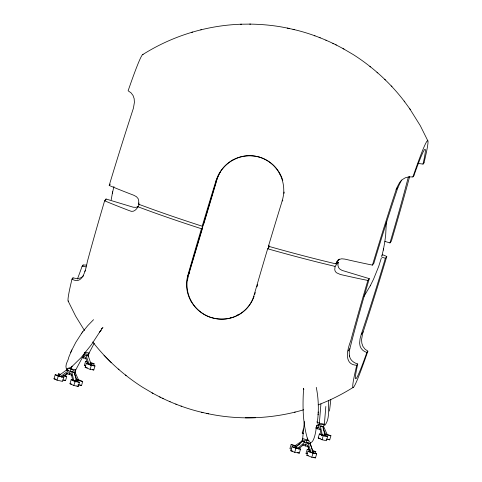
<?xml version="1.0" encoding="UTF-8"?>
<svg xmlns="http://www.w3.org/2000/svg" width="482" height="482" viewBox="0 0 482 482"><rect width="100%" height="100%" fill="white"/><g stroke="black" fill="none" stroke-linecap="round" stroke-linejoin="round"><path stroke-width="0.72" d="M386.389 221.292L385.684 234.933L384.817 241.759M317.355 422.214C318.933 410.646 318.62 398.801 316.27 387.353M318.102 414.821L318.156 413.845M318.21 412.737L318.253 411.971M330.827 399.65L329.489 411.08M303.588 388.655C302.563 405.121 302.582 422.087 307.281 438.036C312.33 451.152 316.24 431.504 316.192 427.227M325.826 406.477L324.374 424.287L319.235 424.72L320.928 403.934M304.389 421.497L302.515 440.138L308.492 440.572M307.161 440.343L307.383 438.102M316.807 425.817L316.523 427.57L316.885 425.371M112.33 193.499L112.686 191.836M383.28 250.086L383.63 248.423M111.179 199.897L112.366 193.294M383.594 248.628L384.781 242.024M381.714 256.641L382.021 255.418M112.601 192.185L113.945 186.504M381.979 255.587L383.359 249.736M83.163 276.144L81.211 277.626L78.873 278.415L76.09 278.488L72.975 277.837L71.975 279.108L70.493 285.489A128.833 5.145 -73.2 0 0 68.643 301.093M367.88 351.149L366.874 352.42A119.807 4.784 -73.2 0 1 357.746 363.994L356.74 365.266L355.258 371.646A128.833 5.145 -73.2 0 0 365.049 359.241L367.88 351.149L364.976 349.101L362.946 346.45L361.819 343.196L361.59 339.521L362.584 333.725L366.892 320.373A140.792 5.621 -73.2 0 0 386.799 256.472A196.716 19.883 16.6 0 0 382.497 254.689M412.887 176.936L413.893 175.665A119.807 4.784 -73.2 0 1 423.021 164.091L424.021 162.82L425.504 156.439A128.833 5.145 -73.2 0 0 415.719 168.845L412.887 176.936L408.826 176.882L405.368 177.762L402.217 179.672L399.644 182.455L396.758 187.878L392.354 201.199A140.792 5.621 -73.2 0 0 372.447 265.106A196.716 19.883 16.6 0 1 344.859 259.111L341.678 258.792L339.081 259.461L337.141 261.142L335.84 263.877L320.397 260.111A196.879 19.895 16.6 0 1 268.426 246.248A193.818 7.736 -73.2 0 1 282.169 201L282.844 200.144M336.888 261.895L338.304 262.322L337.9 265.245L338.599 267.667L339.9 269.137L341.889 270.294A11.767 11.598 30.1 0 0 342.455 270.516L369.29 278.656A119.807 4.784 -73.2 0 0 349.86 348.709L349.239 352.487L349.408 355.824M369.29 278.656L367.874 280.452A140.792 5.621 -73.2 0 0 350.709 340.888C347.582 348.89 343.16 364.693 356.74 365.266M71.975 279.108C83.229 285.814 85.977 267.884 87.459 261.244A140.792 5.621 -73.2 0 1 104.624 200.807L106.04 199.012L132.887 207.115A11.767 11.592 30.1 0 0 133.484 207.242L136.032 207.35L138.111 206.615M409.658 176.514L408.537 180.69A140.792 5.621 -73.2 0 1 391.372 241.127L389.956 242.922L385.064 241.44M381.358 257.948L378.707 266.401L373.532 279.229L370.351 285.633L363.777 296.743M203.621 224.407L202.199 226.209A196.879 19.895 16.6 0 1 152.625 209.357L138.346 204.127L138.774 201.133L138.147 198.674L136.46 196.704L133.791 195.258A196.716 19.883 16.6 0 1 109.197 185.462A140.792 5.621 -73.2 0 1 129.104 121.554L133.412 108.209L134.406 102.407L134.177 98.738L133.05 95.484L131.02 92.833L128.116 90.779L130.947 82.693A128.833 5.145 -73.2 0 1 143.058 54.683M338.304 262.322L335.086 266.407L334.749 269.812L335.315 271.426L336.4 272.71L340.28 274.457A196.716 19.883 16.6 0 0 367.874 280.452M61.395 376.243L63.829 377.346L62.618 381.401L57.027 380.178L53.984 378.798L55.195 374.743L60.087 375.815M57.852 375.882L58.461 373.857L60.666 374.339M57.027 380.178L58.238 376.123L55.195 374.743M66.721 370.152L67.149 368.724M62.576 379.985L65.522 380.629L66.727 376.575L64.799 375.701M71.999 375.141L69.221 374.532L70.92 368.82L68.727 367.899M69.968 383.738L71.179 379.683L75.59 380.647L79.446 382.401L78.241 386.456L73.824 385.486L69.968 383.738L71.444 384.058M74.505 374.171L75.782 369.881L70.92 368.82M73.824 385.486L75.035 381.437L71.179 379.683M82.169 357.511L83.41 357.999L85.115 352.288L89.116 352.987L88.049 356.56M76.716 381.642L77.12 380.292L75.903 379.738M85.675 366.025L84.356 365.501L85.567 361.446L86.88 361.681M90.616 364.223L94.99 365.952L93.779 370.007L90.152 369.375L85.151 367.392L86.362 363.338L89.266 363.85M78.006 384.805L81.506 385.57L82.711 381.515L79.669 380.135L76.873 379.521M90.152 369.375L91.357 365.32L94.99 365.952M93.508 365.844L94.111 363.82L90.164 362.253M188.781 274.192L202.657 227.655M203.838 223.684L216.743 180.401M254.629 294.707L255.273 292.544M256.99 286.772L257.641 284.609M268.39 248.537L269.04 246.374M296.002 445.699L291.122 444.567L289.917 448.622L291.164 449.116M296.605 447.513L300.545 449.073L299.34 453.128L294.737 452.321L290.797 450.76L292.002 446.706L295.948 447.398M294.737 452.321L295.948 448.266L300.545 449.073M303.413 433.613L302.196 433.059L303.401 429.01M299.147 449.212L299.551 447.862M301.605 442.096L302.666 438.524L309.01 440.596M302.823 444.976L305.305 445.958L307.01 440.247M307.347 453.911L306.034 453.393L307.245 449.338L309.215 449.688M309.944 444.518L310.583 442.374M312.294 452.116L316.668 453.845L315.457 457.9L311.824 457.261L306.829 455.285L308.04 451.23L310.215 451.61M320.422 429.474L317.644 428.866L319.349 423.154L316.668 421.937M311.824 457.261L313.035 453.207L316.668 453.845M323.802 434.915L327.652 436.668L326.447 440.723L322.03 439.753L318.18 438.005L319.385 433.951L323.067 434.752M315.18 453.737L315.788 451.706L311.842 450.146M323.145 427.787L324.211 424.214L319.349 423.154M322.03 439.753L323.241 435.698L319.385 433.951M324.922 435.909L325.326 434.559L324.109 434.005M326.218 439.072L329.712 439.837L330.917 435.782L326.477 434.095M335.84 263.877L339.292 259.093M139.431 204.326C137.328 208.14 134.496 213.412 129.218 210.604A196.716 19.883 16.6 0 1 104.624 200.807M386.799 256.472L385.383 258.262A119.807 4.784 -73.2 0 1 361.277 334.243L360.054 338.78L359.656 342.841A27.721 20.003 -4.3 0 0 359.705 343.883C359.855 347.962 362.946 351.48 366.874 352.42M372.447 265.106L373.863 263.311A119.807 4.784 -73.2 0 1 397.969 187.335L401.518 180.075M86.567 265.106L83.109 264.998L82.741 266.058M68.595 357.698L71.161 351.498M68.667 358.234C67.522 361.434 65.106 365.007 66.239 368.495L68.101 368.851L71.722 366.772L81.078 357.632L91.592 344.443L102.461 327.802M71.523 350.703L75.77 342.389L81.789 333.068M70.764 352.372L71.884 349.902M370.489 285.368L370.236 285.838M85.067 352.354L84.374 353.668L88.375 354.366L94.261 343.22M72.155 366.169L70.734 368.814L75.005 371.309L85.284 352.131M82.615 331.959L87.796 325.609L93.55 319.68M81.741 333.14L82.796 331.712M109.197 185.462L110.264 184.118M77.415 279.054A119.807 4.784 -73.2 0 0 82.103 266.269L83.109 264.998M84.748 271.426L85.682 270.245M138.346 204.127L139.262 202.958M189.336 273.493L187.817 275.415A193.812 7.736 -73.2 0 1 201.446 228.739L202.512 227.39M268.426 246.248L269.137 245.344M237.837 315.27A36.596 34.065 23.5 0 0 253.996 295.436A193.818 7.736 -73.2 0 1 267.673 248.778L269.095 246.971M396.102 189.697L397.969 187.335M347.998 351.071L349.86 348.709M361.277 334.243L363.145 331.875M99.292 332.285L101.328 330.092M304.967 441.867L302.202 441.379L295.213 447.664L297.569 448.597L304.558 442.313L305.937 442.554M295.719 448.603L296.798 447.639M298.611 449.055L303.991 444.217L305.371 444.464M64.757 376.129L67.576 373.725M67.914 370.29L66.57 369.995L58.533 375.839L60.346 376.665L68.384 370.821L69.727 371.116M61.503 377.316L67.817 372.725L69.161 373.02M294.653 446.001L302.057 440.952L304.726 442.012M295.936 446.645L300.256 443.699M101.268 328.736L102.997 327.658M142.684 54.617C172.182 35.987 206.664 25.305 241.548 24.208M353.312 387.311C342.196 394.258 330.453 400.235 318.174 404.85M233.029 160.012L233.951 159.53M206.314 413.327C238.367 420.437 272.216 419.051 303.684 409.784M200.759 29.86L201.675 29.619M191.607 32.336L192.595 32.071M294.321 412.315L295.231 412.074M418.081 163.41L423.021 164.091M86.067 266.835L82.103 266.269M249.7 24.112C263.124 24.263 276.578 25.636 289.682 28.607M245.404 417.834L255.484 417.707M240.512 24.227L250.592 24.1M86.658 355.047L88.043 355.288L91.339 364.946L89.17 364.567L86.019 355.336L84.681 354.806M86.019 355.336L88.188 355.716L86.85 355.186M83.41 357.999L86.079 358.469M90.17 363.127L94.111 363.82M84.356 365.501L85.675 365.736M85.151 367.392L87.332 367.778M307.323 442.801L308.703 443.042M308.064 443.332L310.233 443.711L313.384 452.941L311.215 452.562L308.064 443.332L306.733 442.801M305.305 445.958L307.974 446.428M312.499 451.134L315.788 451.706M290.797 450.76L292.767 451.104M306.034 453.393L307.347 453.622M306.829 455.285L308.281 455.538M316.951 425.202L318.301 425.498M320.313 425.937L321.657 426.233M320.409 426.293L323.042 426.865L324.988 435.855L322.356 435.276L320.409 426.293L319.084 425.69M71.836 371.905L74.469 372.484L76.421 381.473L73.782 380.894L71.836 371.905L70.517 371.303M316.385 427.106L317.728 427.401M63.052 375.767L66.727 376.575M325.326 434.559L330.917 435.782M58.238 376.123L63.829 377.346M77.12 380.292L82.711 381.515M323.241 435.698L327.652 436.668M75.035 381.437L79.446 382.401M302.196 433.059L303.594 433.366M53.984 378.798L56.081 379.256M318.18 438.005L320.385 438.487M293.032 29.354C308.046 32.764 322.597 38.174 336.364 45.049M202.964 412.574C187.95 409.164 173.4 403.759 159.632 396.879M287.399 28.089L294.556 29.697M201.44 412.231L208.598 413.839M335.086 266.407L319.638 262.642A196.879 19.895 16.6 0 1 267.673 248.778M413.309 175.496L413.893 175.665M382.118 257.274L385.383 258.262M338.129 259.515L339.063 259.792M357.746 363.994C354.119 362.988 350.553 360.506 349.607 356.692M137.593 206.657L151.872 211.887A196.879 19.895 16.6 0 0 201.446 228.739M314.246 35.602L314.975 35.879M319.162 37.445L320.253 37.855M175.743 404.079L176.834 404.488M181.021 406.055L181.75 406.332M307.564 442.657L310.233 443.711M302.202 441.379L304.558 442.313M84.115 356.71L85.453 357.24L87.875 364.338M306.16 444.711L307.498 445.235L309.92 452.333M85.567 361.446L87.537 362.229M307.245 449.338L309.872 450.381M86.362 363.338L91.357 365.32M291.122 444.567L296.123 446.549M308.04 451.23L313.035 453.207M292.002 446.706L295.948 448.266M92.532 369.513L93.779 370.007M313.583 457.159L315.457 457.9M297.364 452.351L299.34 453.128M317.222 423.805L319.235 424.72M321.054 425.968L323.042 426.865M318.518 427.594L319.837 428.197L321.488 435.8M315.638 427.95L317.644 428.866M325.639 434.282L327.459 435.107L323.675 426.672M328.495 439.283L329.712 439.837M71.824 371.279L74.469 372.484M67.203 369.802L68.528 370.405M66.57 369.995L68.384 370.821M69.944 373.213L71.27 373.815L72.77 380.726M66.54 373.315L69.221 374.532M77.674 380.171L78.885 380.72L75.108 372.291M58.461 373.857L60.389 374.731M79.675 384.738L81.506 385.57M64.233 380.045L65.522 380.629M76.951 385.871L78.241 386.456M325.85 40.145L326.609 40.494M332.803 43.314L333.803 43.778M162.193 398.156L163.193 398.614M169.387 401.44L170.146 401.783M423.443 162.53L424.021 162.82M343.021 48.568L353.324 54.623C373.062 67.185 390.589 83.223 404.735 101.871M92.731 341.961C106.594 359.813 123.615 375.171 142.672 387.305L152.975 393.366M335.593 44.645L343.985 49.074M152.011 392.86L160.404 397.288M323.82 424.775L324.874 425.245C330.176 418.792 327.995 408.507 328.76 400.578M377.002 72.264L377.786 72.921M369.875 66.341L370.574 66.926M125.422 375.002L126.121 375.592M118.21 369.013L118.994 369.67M104.034 355.258L111.318 362.669M384.678 79.265L385.335 79.928M391.251 85.947L391.962 86.67M409.73 108.757L420.334 125.76L427.883 140.937M404.175 101.106L410.327 109.577M84.471 330.519L75.662 316.168L68.113 300.997M279.861 174.183L279.373 173.267A34.065 33.626 1.1 0 0 259.551 157.132M323.109 428.582L326.019 435.065M303.305 388.257L303.859 389.492M74.541 374.195L77.445 380.684M310.089 443.283L312.824 451.273M307.847 446.254L309.215 450.248M89.803 364.012L90.285 365.428M75.252 380.611L75.554 381.997M282.789 180.503A34.626 34.421 38.3 0 0 216.575 180.166L188.402 274.674A34.626 34.421 38.3 0 0 210.881 317.451A34.626 34.421 38.3 0 0 254.116 296.285M284.193 192.053A34.626 34.421 38.3 0 1 284.103 193.366M408.362 176.9A119.807 4.784 -73.2 0 1 389.956 242.922M202.199 226.209A193.812 7.736 -73.2 0 1 215.942 180.967L216.954 179.684A34.626 34.421 38.3 0 1 220.593 171.544M279.903 174.159A36.524 36.06 -2.1 0 1 282.139 200.994M233.975 159.572A34.059 33.583 3.1 0 1 259.521 157.168M215.978 180.973A36.524 36.066 4.1 0 1 233.023 160M72.674 279.217A119.807 4.784 -73.2 0 1 72.975 277.837M349.715 356.686A27.727 16.37 4.7 0 1 349.492 355.824M83.573 275.62A27.721 15.942 32.2 0 1 83.326 275.885M105.63 200.398A119.807 4.784 -73.2 0 1 106.04 199.012M238.349 314.638A34.626 34.421 38.3 0 1 236.873 315.379M231.631 317.367A34.626 34.421 38.3 0 1 230.535 317.662M187.504 280.759A34.626 34.421 38.3 0 1 188.221 276.331M190.956 301.142A36.596 34.144 20.7 0 1 187.872 275.433M211.706 317.734A34.047 31.704 21.9 0 1 190.999 301.117M237.801 315.216A34.047 31.583 22.5 0 1 211.755 317.632"/></g></svg>
